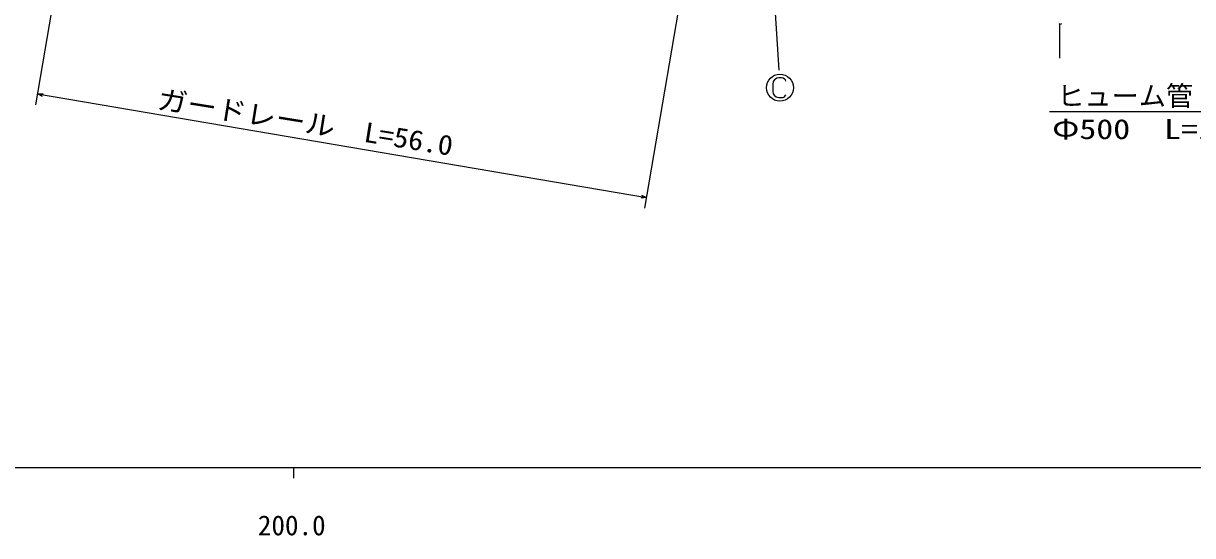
# Model space of a CAD drawing. Units: millimetres, scale not verified. Extents: x 40000 to 680000, y 20000 to 380000.
# Drawn here: x 243148 to 350742, y 198715 to 245876 of the extents above; entities that cross this region are included whole.
import ezdxf
from ezdxf.enums import TextEntityAlignment as Align

# ---------------------------------------------------------------- set-up
doc = ezdxf.new("R2010")
doc.units = ezdxf.units.MM
doc.header["$LTSCALE"] = 1000
doc.layers.add('M-BGD', color=7, linetype='Continuous', lineweight=25)
doc.layers.add('M-TTL-BAND', color=7, linetype='Continuous', lineweight=25)
doc.styles.add('ＭＳ ゴシック', font='')
doc.styles.get('ＭＳ ゴシック').set_extended_font_data('MS Gothic')

# ---------------------------------------------------------------- blocks, each defined once
blk = doc.blocks.new('BUHIN25')
at = {"color": 7, "linetype": 'Continuous', "lineweight": 25}
blk.add_lwpolyline([(-78, 806), (-200, 847), (-323, 840), (-453, 797), (-577, 715), (-739, 533), (-840, 363), (-870, 122), (-819, -83), (-665, -286), (-208, -694), (22, -831), (201, -865), (419, -817), (606, -682), (764, -505), (871, -357), (891, -249), (888, -130), (848, -44)], dxfattribs=at)
blk.add_circle((0, 0), 1244, dxfattribs=at)

msp = doc.modelspace()

# ---------------------------------------------------------------- linework, layer by layer
at = {"layer": 'M-BGD'}
for p, q in [((249658, 270032), (244275, 238391)), ((300335, 228854), (305718, 260494)), ((311582, 258229), (312657, 241567)), ((338507, 245824), (338507, 242663)), ((244443, 239377), (300503, 229840)), ((360685, 237745), (337572, 237745))]:
    msp.add_line(p, q, dxfattribs=at)
for points in [[(244912, 239152), (244443, 239377), (244960, 239434)], [(300034, 230065), (300503, 229840), (299986, 229783)]]:
    msp.add_lwpolyline(points, dxfattribs=at)
msp.add_arc((338560, 246017), 200, 225, 315, dxfattribs=at)
at = {"layer": 'M-TTL-BAND'}
for p, q in [((40000, 205000), (579000, 205000)), ((268000, 205000), (268000, 204000))]:
    msp.add_line(p, q, dxfattribs=at)

# ---------------------------------------------------------------- block references
at = {"layer": 'M-BGD', "rotation": 311.68544}
msp.add_blockref('BUHIN25', (312765, 239954), dxfattribs=at)

# ---------------------------------------------------------------- texts
at = {"layer": 'M-BGD', "style": 'ＭＳ ゴシック'}
msp.add_text('ヒューム管', height=1833, dxfattribs=at).set_placement((338288, 237736), align=Align.BOTTOM_LEFT)
at = {"layer": 'M-BGD', "style": 'ＭＳ ゴシック', "width": 1.1}
msp.add_text('ガードレール\u3000L=56.0', height=1833, rotation=350.9, dxfattribs=at).set_placement((255292, 237489), align=Align.BOTTOM_LEFT)
at = {"layer": 'M-BGD', "style": 'ＭＳ ゴシック', "width": 1.25}
msp.add_text('Φ500\u3000L=11.2', height=1833, dxfattribs=at).set_placement((337817, 234674), align=Align.BOTTOM_LEFT)
at = {"layer": 'M-TTL-BAND', "style": 'ＭＳ ゴシック'}
msp.add_text('200.0', height=1833, dxfattribs=at).set_placement((267844, 198195), align=Align.BOTTOM_CENTER)

doc.saveas('drawing.dxf')
